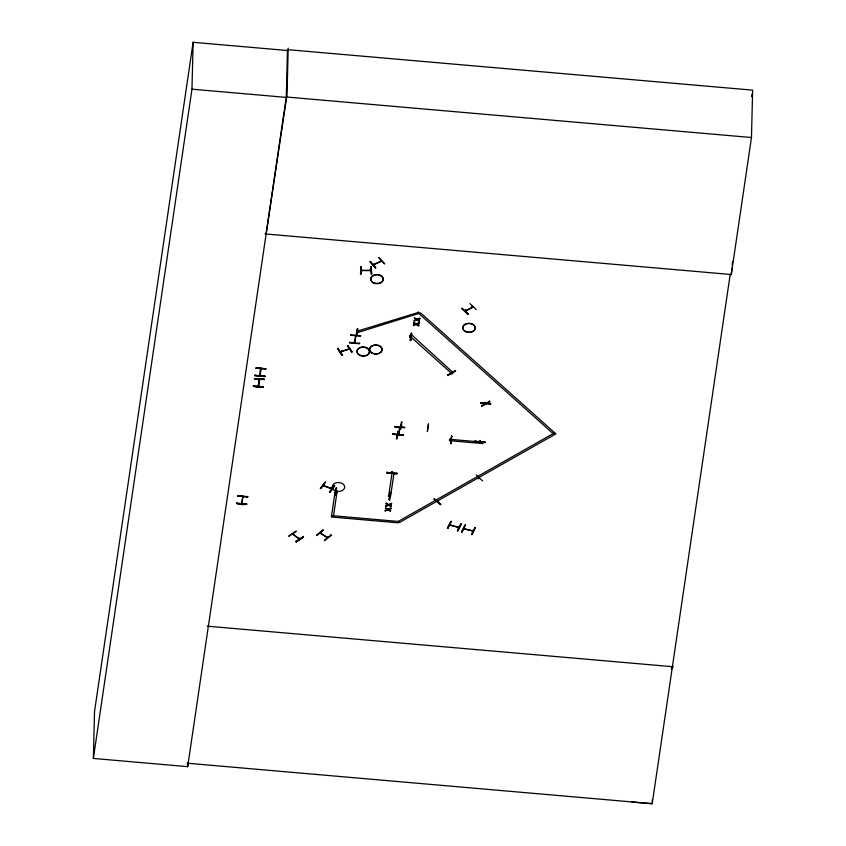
<?xml version="1.0" encoding="UTF-8"?>
<svg xmlns="http://www.w3.org/2000/svg" width="846" height="846" viewBox="0 0 846 846"><rect width="100%" height="100%" fill="white"/><g stroke="black" fill="none" stroke-linecap="round" stroke-linejoin="round"><path stroke-width="1.27" d="M326.63 537.273L326.567 536.734M327.635 537.57L320.232 532.843M730.183 274.527L731.272 274.622L751.47 137.517L286.297 97.004L187.685 766.656L93.367 758.439L94.519 711.56L193.121 42.3L287.439 50.517M93.367 758.439L191.968 89.179L193.121 42.3M187.685 766.656L187.78 762.743M236.679 502.841C235.907 504.428 247.191 505.411 246.672 503.708M247.719 496.962L237.737 495.693M241.628 502.365L241.491 503.645L242.897 496.549M242.918 496.697L241.84 503.677L241.967 502.397M253.377 385.596C252.605 387.193 263.889 388.177 263.381 386.474M254.424 378.86L264.481 379.336L254.477 378.448M254.942 375L254.879 375.793L264.872 376.66L264.935 375.867M255.989 368.264L266.035 368.729L256.042 367.851M258.326 385.131L258.199 386.411L259.193 379.368M258.686 385.744L258.675 385.163M259.066 379.23L259.553 380.065L259.616 378.627M259.267 378.596L259.13 380.076L259.246 379.283M259.69 374.968C260.409 378.236 259.521 366.73 261.171 369.364M259.595 379.315L259.69 378.786M259.891 374.334L259.754 375.814M260.24 375.148L260.325 374.524L260.187 375.804L261.16 368.105M260.695 368.137L260.811 368.676M288.179 48.137L287.048 94.625L266.109 234.014M288.898 535.962L296.163 531.087M296.269 541.916L303.513 536.977L296.269 541.926L295.899 541.25M299.093 538.585L298.638 538.204M298.617 538.701L298.881 538.035M303.164 536.364L303.534 537.051M316.615 535.571L323.172 530.199L316.626 535.18M320.771 488.639L325.308 482.283L320.274 488.449L320.782 488.248M322.982 485.636L323.965 485.456M323.13 529.808L316.563 535.444M323.955 485.942L324.124 485.234M320.708 488.512L325.319 481.892M324.24 540.351L331.188 535.169L324.663 540.594M326.799 536.554L326.556 537.231M334.286 485.244L334.773 485.826L330.236 492.182L329.75 491.6M330.945 488.068L331.928 488.925M331.304 488.364L331.103 487.846M330.807 534.587L331.22 535.232M338.252 348.266L337.755 348.816L342.038 355.373L342.545 354.812M335.418 494.773L336.454 487.952M335.471 495.143L336.592 488.015L336.052 487.931L334.921 495.09L335.481 494.751M336.031 491.738L337.089 491.843L337.173 491.071M341.498 351.227L341.424 351.809L341.35 351.005M347.357 345.707L352.137 352.095L347.854 345.506M348.7 349.409L348.425 348.711M359.571 342.968L359.508 343.751L349.504 342.863L349.578 342.091M350.635 334.942L360.671 335.83M355.785 335.799L354.337 342.884L354.326 342.059M354.516 341.498L354.4 342.831M354.812 342.789L355.775 335.873M355.436 335.777L355.278 336.539L355.68 336.105M356.568 335.481L357.604 328.66M356.621 335.851L357.742 328.724L357.202 328.639L356.071 335.799L356.631 335.46M358.281 332.023L357.181 332.446M358.133 332.531L358.323 331.78M360.861 266.469L360.502 274.051L361.073 273.66M361.887 270.657L362.099 270.086M369.914 269.832L370.114 270.646L370.823 269.567M370.421 261.393L369.945 261.996L375.846 267.896L370.368 261.456M371.024 270.572L371.034 269.641M371.024 266.786L371.669 274.041L371.108 274.041L371.003 266.754L371.669 274.019M373.223 264.946L374.175 264.037M378.881 257.618L384.317 263.719M381.535 261.277L380.742 261.583L380.573 260.885M390.556 510.392L390.461 511.354L387.954 509.948L385.173 510.899L385.268 509.958M387.479 509.229L385.533 508.15M385.522 508.541L385.617 507.579M391.233 505.76L391.138 506.733L388.631 505.316L385.861 506.268L385.945 505.337M386.908 472.121L386.834 472.914M388.155 504.597L386.22 503.518M386.21 503.909L386.305 502.947M390.905 508.002L388.081 508.964M389.541 496.369L388.451 496.306L388.483 495.523M390.545 510.783L388.578 509.292M389.255 504.66L391.582 503.761L388.769 504.343M390.133 492.287L390.672 492.732L389.562 499.859L389.012 499.415M389.001 499.806L390.196 492.33M388.568 509.683L390.82 508.541M392.523 434.326L403.627 434.971L392.586 433.913M391.857 471.677L391.719 472.301M392.269 472.354L392.206 471.708M391.497 504.301L391.592 503.37M393.58 434.368L393.644 433.67M394.744 426.934L404.8 427.452L394.765 426.521M397.99 431.714L396.943 438.947L396.383 438.894L398.064 431.428L396.88 438.577M398.646 434.876L398.561 435.648L397.239 435.077M396.901 473.041L396.827 473.823L386.834 472.861L396.827 473.781M398.455 433.85L398.593 433.215M398.455 434.495L398.942 433.247M400.613 429.091L401.702 421.964L400.623 428.7M401.744 424.967L401.67 425.739L401.29 425.337M410.691 337.078L409.601 337.015L409.633 336.232M410.151 340.515L411.304 332.996L411.822 333.44L410.712 340.568L410.162 340.124M411.114 335.005L409.601 335.862L451.775 373.594L453.297 372.737L411.135 334.424M418.823 325.086L418.728 326.048L416.221 324.631L413.451 325.192M413.44 325.583L413.535 324.653M415.746 323.923L413.8 322.834M413.789 323.225L413.884 322.263M419.5 320.454L419.405 321.417L416.898 320L414.128 320.962L414.212 320.021M416.422 319.291L414.487 318.212M414.477 318.604L414.572 317.641M419.172 322.686L416.348 323.658M418.812 325.477L416.845 323.976M419.849 318.064L417.036 319.027M419.489 320.846L417.522 319.354M553.136 433.638L419.108 313.739L418.326 311.867M416.835 324.367L419.087 323.235M417.512 319.746L419.775 318.604M427.917 427.685L427.357 427.442M428.467 423.909L427.389 431.037M440.734 504.364L434.4 498.738M434.453 498.675L434.009 499.309L440.724 504.745L434.389 498.992M438.355 500.832L437.477 501.805M437.689 502.006L438.577 501.033M455.592 370.664L447.693 375.053M451.013 440.174L449.924 440.11L449.945 439.328M451.309 521.221L447.428 528.19L447.968 527.957M451.658 436.134L451.024 443.664L450.484 443.219M451.849 373.171L452.229 373.467M450.474 443.611L451.595 436.092M450.622 525.366L450.749 524.647M447.735 375.444L455.55 370.654M461.979 308.346L468.272 313.993M457.443 530.844C458.331 527.322 465.342 516.568 457.972 530.981L457.443 530.844L460.848 524.023M458.098 527.344L458.014 526.825M458.13 526.593L458.003 527.312M465.734 309.974L465.078 311.117M466.178 310.334L466.135 310.926L465.882 309.996M465.395 524.932L461.916 531.975M461.641 308.547L467.88 314.3L468.335 313.665M476.245 309.562L469.911 303.587M464.718 529.088L464.845 528.359M465.332 524.943L462.053 532.06M473.009 307.045L472.068 306.728M472.163 306.379L472.131 307.172L472.925 306.728M472.375 306.686L472.322 307.426L472.48 306.664M474.881 527.428L475.399 527.957L472.057 534.693L471.539 534.164M472.184 531.055L472.216 530.305M475.05 440.914C474.268 442.5 485.541 443.537 485.033 441.834M476.287 474.966L482.622 480.94M478.878 478.751L478.445 478.096M490.659 404.028L480.676 402.728L490.669 403.88M479.862 441.749L479.999 440.47M480.285 441.633L480.338 440.502M481.924 405.985L489.771 401.596L481.945 406.059L481.607 405.35M484.98 402.358L484.779 403.14L484.705 402.506M485.837 403.595L485.794 404.346L485.371 403.859M485.72 403.891L485.858 403.743M489.802 401.67L489.464 400.962M652.308 799.83L652.213 803.7L631.973 802.04M751.47 137.517L752.633 90.141L287.46 49.639L286.286 97.396L191.968 89.179M438.482 501.593L437.89 501.942M465.152 311.074L473.062 306.971L465.342 311.328M466.083 310.905L465.49 311.254M479.301 478.106L478.434 478.593M236.616 503.613L246.609 504.449M253.314 386.368L263.318 387.214M246.651 504.153L236.658 503.275L246.662 504.047M263.36 386.918L253.356 386.04L263.36 386.812M264.925 376.269L254.932 375.349L264.914 376.311M349.557 342.482L359.55 343.402M474.976 441.686L484.97 442.564M485.022 442.225L475.029 441.252L485.012 442.268M340.325 351.82L349.567 349.091M187.04 763.187L652.213 803.7L730.193 274.432L731.293 274.527L731.927 267.992M732.181 265.38L732.562 261.456M237.715 496.094L247.772 496.57M258.675 386.305L259.68 379.463M354.305 342.746L354.506 342.112M333.525 515.796L337.025 492.012L335.079 491.843L331.378 517.012L398.022 522.817L398.233 521.432L554.648 432.771M385.173 510.899L387.468 509.62M385.861 506.268L388.145 504.988M414.128 320.962L416.412 319.682M390.82 508.932L390.894 508.393M419.087 323.616L419.161 323.077M419.764 318.995L419.849 318.456M751.682 96.603L752.062 94.022M400.348 429.028L401.66 421.9M427.378 431.428L428.51 424.237M336.983 491.822L336.264 491.441M409.58 336.972L410.68 336.771L409.654 336.687M410.712 340.547L411.336 333.292M391.719 472.956L392.237 472.227M391.698 472.861L391.835 472.237M397.641 435.447L397.747 434.823M388.43 496.264L389.583 496.116M392.079 472.914L392.216 472.354M399.555 427.442L398.857 434.516L399.999 427.558M389.435 496.359L388.504 495.978M389.562 499.838L390.186 492.584M449.903 440.068L450.855 439.825M451.658 436.388L450.537 443.516M480.665 403.119L490.722 403.637M485.34 404.251L485.181 403.553M480.359 441.136L480.338 441.644M381.493 260.949L373.128 264.692L374.165 264.523M452.007 373.89L451.965 373.266M484.747 403.087L485.276 403.563M319.767 533.022L327.402 537.76M354.453 342.207L354.939 342.302M340.42 351.788L349.377 348.838M671.407 669.133L672.401 666.69M370.347 261.752L375.423 268.034M337.755 348.806L342.545 355.204L338.136 348.647M342.038 355.352L337.797 348.753M447.481 528.168L450.812 521.432M447.957 528.348L451.214 521.517M461.525 531.923L464.909 525.144M471.529 534.556L474.944 527.745L471.603 534.482M447.671 375.328L455.539 370.918M288.877 536.248L296.142 531.373M329.739 491.991L334.339 485.562L329.803 491.917M360.967 270.329L362.088 270.583M380.552 261.372L381.599 261.203L373.319 264.904M361.073 270.329L371.013 270.318M370.886 270.593L360.999 270.614M295.889 541.641L303.206 536.702L295.952 541.62M481.607 405.742L489.517 401.342M323.119 485.35L332.087 488.66M399.566 427.367L399.449 428.161M397.345 434.77L397.218 435.563M384.761 263.867L378.955 257.903M458.913 527.587L449.755 525.176M413.525 325.044L415.735 324.304M418.305 312.46L357.086 331.209L357.879 332.489L420.621 312.883L555.875 433.871L399.46 522.532L398.233 521.432L331.579 515.626M357.414 332.15L358.207 332.256L357.361 332.467M299.273 539.23L292.515 534.059M351.725 352.169L347.42 345.591M265.02 233.919L731.293 274.527M350.625 335.206L360.629 336.074M255.989 368.116L265.993 368.983M254.435 378.712L264.438 379.579M237.726 495.946L247.73 496.824M207.228 626.177L673.49 666.785M394.754 426.786L404.758 427.695M451.584 436.483L452.124 436.494M392.533 434.178L402.527 435.098M398.529 435.352L397.62 435.267L398.625 435.362M336.211 491.759L337.015 491.79M331.695 488.925L322.961 485.572M449.786 524.88L459.071 527.333M463.872 528.602L473.263 531.077M463.777 528.866L473.231 531.013M389.245 505.051L391.222 506.151M414.561 318.022L417.025 319.418M413.874 322.654L416.348 324.05M386.294 503.338L388.758 504.724M385.607 507.97L388.081 509.355M292.769 533.889L299.537 538.976M461.99 308.304L468.324 314.056M485.033 402.897L485.572 403.331M451.859 373.234L452.399 373.668M361.062 274.051L360.808 266.765L360.925 273.998M386.886 472.47L396.89 473.432L386.886 472.47M392.11 472.428L388.61 496.2L390.556 496.369L394.056 472.597L392.11 472.428M449.638 439.286L449.427 440.671L482.749 443.579L482.96 442.183L449.638 439.286M373.298 282.786A6.26 4.473 1.4 0 0 383.196 279.751A6.26 4.473 1.4 0 0 374.429 275.098A6.26 4.473 1.4 0 0 373.298 282.786M373.287 282.617A6.282 4.484 1.4 0 0 383.227 279.571A6.282 4.484 1.4 0 0 374.429 274.897A6.282 4.484 1.4 0 0 373.287 282.617M465.321 331.516A6.271 4.484 1.4 0 0 475.24 328.481A6.271 4.484 1.4 0 0 466.453 323.807A6.271 4.484 1.4 0 0 465.321 331.516M465.311 331.357A6.282 4.484 1.4 0 0 475.251 328.311A6.282 4.484 1.4 0 0 466.453 323.637A6.282 4.484 1.4 0 0 465.311 331.357M359.571 355.204A6.26 4.473 1.4 0 0 369.469 352.169A6.26 4.473 1.4 0 0 360.703 347.505A6.26 4.473 1.4 0 0 359.571 355.204M359.561 355.056A6.282 4.484 1.4 0 0 369.501 352.01A6.282 4.484 1.4 0 0 360.692 347.336A6.282 4.484 1.4 0 0 359.561 355.056M372.187 353.163A6.26 4.473 1.4 0 0 382.085 350.128A6.26 4.473 1.4 0 0 373.319 345.475A6.26 4.473 1.4 0 0 372.187 353.163M372.177 353.004A6.282 4.484 1.4 0 0 382.117 349.958A6.282 4.484 1.4 0 0 373.319 345.284A6.282 4.484 1.4 0 0 372.177 353.004M334.752 490.553A6.271 4.484 1.4 0 0 344.682 487.518A6.271 4.484 1.4 0 0 335.894 482.844A6.271 4.484 1.4 0 0 334.752 490.553"/></g></svg>
